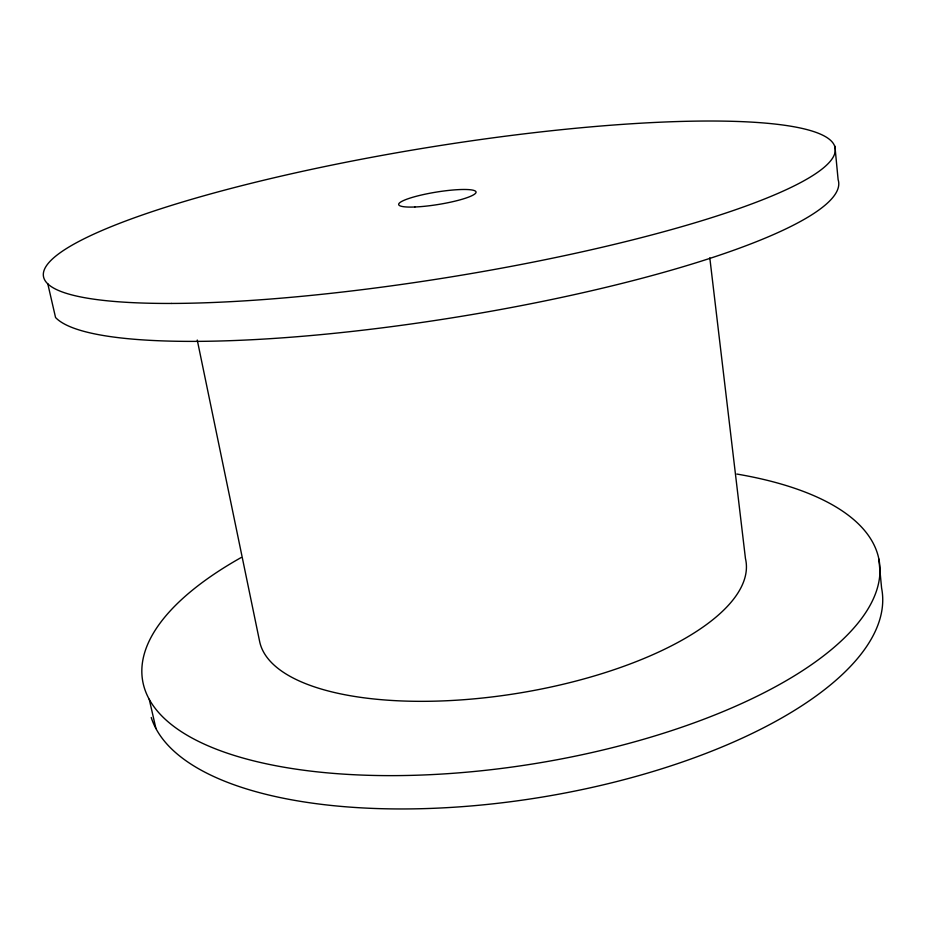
<?xml version="1.0" encoding="UTF-8"?>
<svg xmlns="http://www.w3.org/2000/svg" width="928" height="928" viewBox="0 0 928 928"><rect width="100%" height="100%" fill="white"/><g stroke="black" fill="none" stroke-linecap="round" stroke-linejoin="round"><path stroke-width="1.39" d="M47.769 283.69L55.552 317.515A398.808 72.616 -9.2 0 0 485.611 312.202A398.808 72.616 -9.2 0 0 838.123 179.684L834.91 146.172M149.234 699.26L155.927 728.492M197.258 340.042L259.689 641.735A246.477 93.983 -9.2 0 0 523.067 692.416A246.477 93.983 -9.2 0 0 745.462 558.586L709.804 257.845M878.828 559.016L881.6 588.108A371.2 150.023 -9.2 0 1 553.401 795.157A371.2 150.023 -9.2 0 1 151.241 717.518M736.832 474.046A373.102 144.896 -9.2 0 1 795.621 675.062A373.102 144.896 -9.2 0 1 267.392 764.022A373.102 144.896 -9.2 0 1 241.21 557.508M171.506 303.444A401.024 65.726 -9.2 0 0 825.966 165.718A401.024 65.726 -9.2 0 0 321.042 167.342A401.024 65.726 -9.2 0 0 171.506 303.444M414.886 206.99A39.162 6.264 -9.2 0 0 475.878 192.804A39.162 6.264 -9.2 0 0 421.393 195.019A39.162 6.264 -9.2 0 0 414.886 206.99"/></g></svg>
